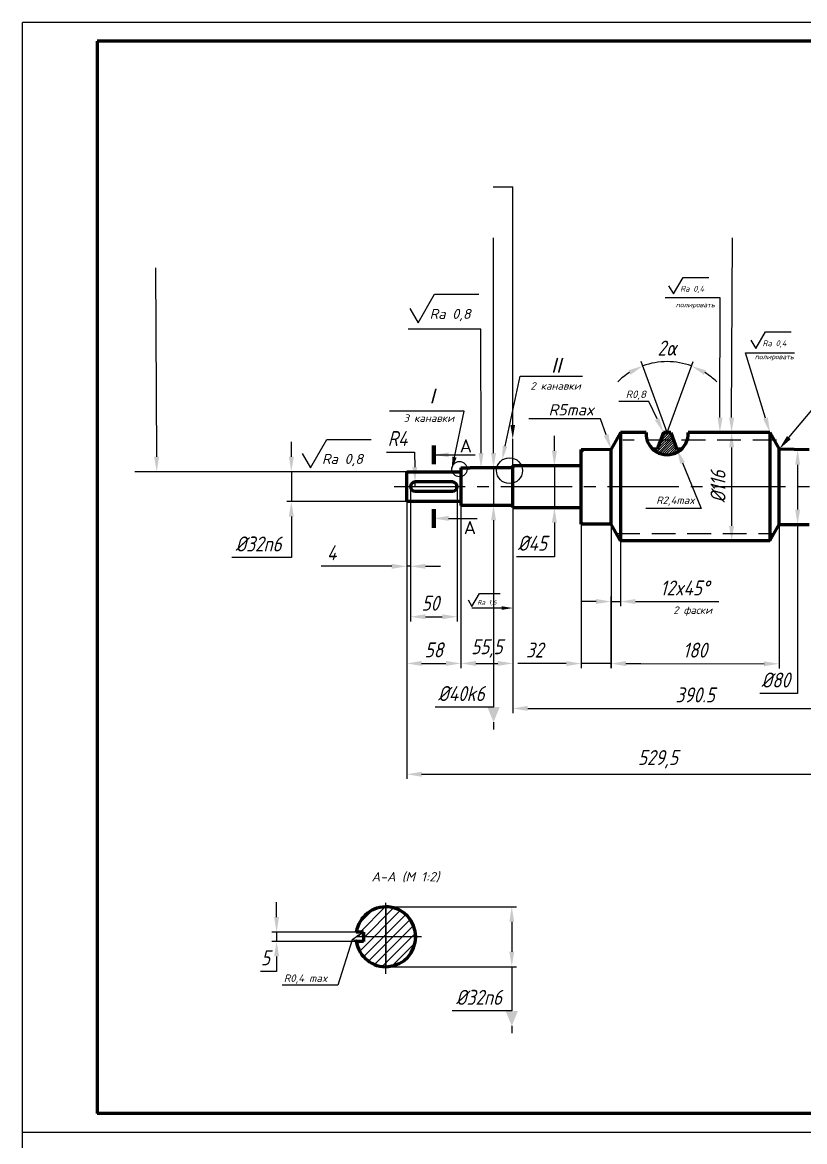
# Model space of a CAD drawing. Header units: millimetres. Extents: x -2503 to -1530, y -1923 to -1329.
# Drawn here: x -2503.2 to -2293.9, y -1628.9 to -1329.4 of the extents above; entities that cross this region are included whole.
import ezdxf
from ezdxf import colors
from ezdxf.entities.mleader import LeaderData, LeaderLine
from ezdxf.enums import TextEntityAlignment as Align
from ezdxf.math import Vec2, Vec3

# ---------------------------------------------------------------- set-up
doc = ezdxf.new("R2010")
doc.units = ezdxf.units.MM
doc.linetypes.add('осевая2', pattern=[28.575, 19.05, -3.175, 3.175, -3.175])
doc.linetypes.add('штриховая2', pattern=[9.525, 6.35, -3.175])
for name, color, linetype, lineweight in [('Основные', 7, 'Continuous', 53), ('Размеры', 7, 'Continuous', 25), ('РАМКА тонкие', 7, 'Continuous', 25), ('РАМКА1', 7, 'Continuous', 25), ('текст', 7, 'Continuous', 25), ('Тонкие', 7, 'Continuous', 25)]:
    doc.layers.add(name, color=color, linetype=linetype, lineweight=lineweight)
doc.styles.add('ADRF1', font='simplex.shx', dxfattribs={"width": 0.8, "oblique": 15})
doc.styles.get("Standard").update_dxf_attribs({"font": 'GOST_A.TTF', "oblique": 15})
doc.styles.add('TEXT', font='TXTA.SHX')
doc.dimstyles.new('SO-25', dxfattribs={"dimtxt": 4, "dimasz": 4, "dimexe": 1.25, "dimexo": 0, "dimgap": 1.625, "dimtad": 1, "dimtoh": 1, "dimdec": 0, "dimtxsty": 'ADRF1', "dimcen": 2.5, "dimadec": 0, "dimazin": 0, "dimtfac": 1, "dimtdec": 0, "dimtmove": 0, "dimatfit": 3, "dimfxl": 1, "dimarcsym": 0})

# ---------------------------------------------------------------- blocks, each defined once
blk = doc.blocks.new('*D118')
at = {"layer": 'Defpoints', "color": 0, "transparency": 16777216}
for p in [(-2400.35, -1457.61), (-2267.97, -1458.61), (-2267.97, -1530.57)]:
    blk.add_point(p, dxfattribs=at)
at = {"layer": 'Тонкие', "color": 0, "lineweight": -2, "transparency": 16777216}
for p, q in [((-2400.35, -1457.61), (-2400.35, -1531.82)), ((-2267.97, -1458.61), (-2267.97, -1531.82)), ((-2396.35, -1530.57), (-2271.97, -1530.57))]:
    blk.add_line(p, q, dxfattribs=at)
at = {"layer": 'Тонкие', "color": 0, "transparency": 16777216}
for points in [[(-2396.35, -1529.9), (-2396.35, -1531.23), (-2400.35, -1530.57)], [(-2271.97, -1529.9), (-2271.97, -1531.23), (-2267.97, -1530.57)]]:
    blk.add_solid(points, dxfattribs=at)
at = {"layer": 'Тонкие', "color": 0, "transparency": 16777216, "insert": (-2333.13, -1526.56), "char_height": 4, "attachment_point": 5, "style": 'ADRF1'}
blk.add_mtext('529,5', dxfattribs=at)
blk = doc.blocks.new('*D119')
at = {"layer": 'Defpoints', "color": 0, "transparency": 16777216}
for p in [(-2399.35, -1453.61), (-2386.85, -1453.61), (-2386.85, -1488.42)]:
    blk.add_point(p, dxfattribs=at)
at = {"layer": 'Тонкие', "color": 0, "lineweight": -2, "transparency": 16777216}
for p, q in [((-2399.35, -1453.61), (-2399.35, -1489.67)), ((-2386.85, -1453.61), (-2386.85, -1489.67)), ((-2395.35, -1488.42), (-2390.85, -1488.42))]:
    blk.add_line(p, q, dxfattribs=at)
at = {"layer": 'Тонкие', "color": 0, "transparency": 16777216}
for points in [[(-2395.35, -1487.76), (-2395.35, -1489.09), (-2399.35, -1488.42)], [(-2390.85, -1487.76), (-2390.85, -1489.09), (-2386.85, -1488.42)]]:
    blk.add_solid(points, dxfattribs=at)
at = {"layer": 'Тонкие', "color": 0, "transparency": 16777216, "insert": (-2394.01, -1484.8), "char_height": 4, "attachment_point": 5, "style": 'ADRF1'}
blk.add_mtext('50', dxfattribs=at)
blk = doc.blocks.new('*D120')
at = {"layer": 'Defpoints', "color": 0, "transparency": 16777216}
for p in [(-2400.35, -1453.61), (-2399.35, -1453.61), (-2399.35, -1474.93)]:
    blk.add_point(p, dxfattribs=at)
at = {"layer": 'Тонкие', "color": 0, "lineweight": -2, "transparency": 16777216}
for p, q in [((-2400.35, -1453.61), (-2400.35, -1476.18)), ((-2399.35, -1453.61), (-2399.35, -1476.18)), ((-2404.35, -1474.93), (-2423.2, -1474.93)), ((-2399.35, -1474.93), (-2400.35, -1474.93)), ((-2395.35, -1474.93), (-2391.35, -1474.93))]:
    blk.add_line(p, q, dxfattribs=at)
at = {"layer": 'Тонкие', "color": 0, "transparency": 16777216}
for points in [[(-2404.35, -1474.26), (-2404.35, -1475.59), (-2400.35, -1474.93)], [(-2395.35, -1474.26), (-2395.35, -1475.59), (-2399.35, -1474.93)]]:
    blk.add_solid(points, dxfattribs=at)
at = {"layer": 'Тонкие', "color": 0, "transparency": 16777216, "insert": (-2420.44, -1471.3), "char_height": 4, "attachment_point": 5, "style": 'ADRF1'}
blk.add_mtext('4', dxfattribs=at)
blk = doc.blocks.new('*D121')
at = {"layer": 'Defpoints', "color": 0, "transparency": 16777216}
for p in [(-2400.35, -1457.61), (-2385.85, -1457.61), (-2385.85, -1500.91)]:
    blk.add_point(p, dxfattribs=at)
at = {"layer": 'Тонкие', "color": 0, "lineweight": -2, "transparency": 16777216}
for p, q in [((-2400.35, -1457.61), (-2400.35, -1502.16)), ((-2385.85, -1457.61), (-2385.85, -1502.16)), ((-2396.35, -1500.91), (-2389.85, -1500.91))]:
    blk.add_line(p, q, dxfattribs=at)
at = {"layer": 'Тонкие', "color": 0, "transparency": 16777216}
for points in [[(-2396.35, -1500.25), (-2396.35, -1501.58), (-2400.35, -1500.91)], [(-2389.85, -1500.25), (-2389.85, -1501.58), (-2385.85, -1500.91)]]:
    blk.add_solid(points, dxfattribs=at)
at = {"layer": 'Тонкие', "color": 0, "transparency": 16777216, "insert": (-2393.1, -1497.29), "char_height": 4, "attachment_point": 5, "style": 'ADRF1'}
blk.add_mtext('58', dxfattribs=at)
blk = doc.blocks.new('*D122')
at = {"layer": 'Defpoints', "color": 0, "transparency": 16777216}
for p in [(-2385.85, -1458.61), (-2371.97, -1458.61), (-2371.97, -1500.91)]:
    blk.add_point(p, dxfattribs=at)
at = {"layer": 'Тонкие', "color": 0, "lineweight": -2, "transparency": 16777216}
for p, q in [((-2385.85, -1458.61), (-2385.85, -1502.16)), ((-2371.97, -1458.61), (-2371.97, -1502.16)), ((-2381.85, -1500.91), (-2375.97, -1500.91))]:
    blk.add_line(p, q, dxfattribs=at)
at = {"layer": 'Тонкие', "color": 0, "transparency": 16777216}
for points in [[(-2381.85, -1500.25), (-2381.85, -1501.58), (-2385.85, -1500.91)], [(-2375.97, -1500.25), (-2375.97, -1501.58), (-2371.97, -1500.91)]]:
    blk.add_solid(points, dxfattribs=at)
at = {"layer": 'Тонкие', "color": 0, "transparency": 16777216, "insert": (-2378.91, -1496.91), "char_height": 4, "attachment_point": 5, "style": 'ADRF1'}
blk.add_mtext('55,5', dxfattribs=at)
blk = doc.blocks.new('*D123')
at = {"layer": 'Defpoints', "color": 0, "transparency": 16777216}
for p in [(-2345.66, -1463.67), (-2300.66, -1463.73), (-2300.71, -1501.01)]:
    blk.add_point(p, dxfattribs=at)
at = {"layer": 'Тонкие', "color": 0, "lineweight": -2, "transparency": 16777216}
for p, q in [((-2345.66, -1463.67), (-2345.72, -1502.2)), ((-2300.66, -1463.73), (-2300.72, -1502.26)), ((-2341.71, -1500.96), (-2304.71, -1501.01))]:
    blk.add_line(p, q, dxfattribs=at)
at = {"layer": 'Тонкие', "color": 0, "transparency": 16777216}
for points in [[(-2341.71, -1500.29), (-2341.71, -1501.62), (-2345.71, -1500.95)], [(-2304.71, -1500.34), (-2304.71, -1501.67), (-2300.71, -1501.01)]]:
    blk.add_solid(points, dxfattribs=at)
at = {"layer": 'Тонкие', "color": 0, "transparency": 16777216, "insert": (-2323.21, -1497.36), "char_height": 4, "attachment_point": 5, "rotation": 359.9204, "style": 'ADRF1'}
blk.add_mtext('180', dxfattribs=at)
blk = doc.blocks.new('*D124')
at = {"layer": 'Defpoints', "color": 0, "transparency": 16777216}
for p in [(-2353.66, -1463.67), (-2345.66, -1463.67), (-2345.66, -1500.95)]:
    blk.add_point(p, dxfattribs=at)
at = {"layer": 'Тонкие', "color": 0, "lineweight": -2, "transparency": 16777216}
for p, q in [((-2353.66, -1463.67), (-2353.66, -1502.2)), ((-2345.66, -1463.67), (-2345.66, -1502.2)), ((-2357.66, -1500.95), (-2370.6, -1500.95)), ((-2345.66, -1500.95), (-2353.66, -1500.95)), ((-2341.66, -1500.95), (-2337.66, -1500.95))]:
    blk.add_line(p, q, dxfattribs=at)
at = {"layer": 'Тонкие', "color": 0, "transparency": 16777216}
for points in [[(-2357.66, -1500.28), (-2357.66, -1501.62), (-2353.66, -1500.95)], [(-2341.66, -1500.28), (-2341.66, -1501.62), (-2345.66, -1500.95)]]:
    blk.add_solid(points, dxfattribs=at)
at = {"layer": 'Тонкие', "color": 0, "transparency": 16777216, "insert": (-2366.13, -1497.33), "char_height": 4, "attachment_point": 5, "style": 'ADRF1'}
blk.add_mtext('32', dxfattribs=at)
blk = doc.blocks.new('*D125')
at = {"layer": 'Defpoints', "color": 0, "transparency": 16777216}
for p in [(-2371.97, -1459.23), (-2274.35, -1459.23), (-2274.35, -1512.95)]:
    blk.add_point(p, dxfattribs=at)
at = {"layer": 'Тонкие', "color": 0, "lineweight": -2, "transparency": 16777216}
for p, q in [((-2371.97, -1459.23), (-2371.97, -1514.2)), ((-2274.35, -1459.23), (-2274.35, -1514.2)), ((-2367.97, -1512.95), (-2278.35, -1512.95))]:
    blk.add_line(p, q, dxfattribs=at)
at = {"layer": 'Тонкие', "color": 0, "transparency": 16777216}
for points in [[(-2367.97, -1512.29), (-2367.97, -1513.62), (-2371.97, -1512.95)], [(-2278.35, -1512.29), (-2278.35, -1513.62), (-2274.35, -1512.95)]]:
    blk.add_solid(points, dxfattribs=at)
at = {"layer": 'Тонкие', "color": 0, "transparency": 16777216, "insert": (-2323.16, -1509.33), "char_height": 4, "attachment_point": 5, "style": 'ADRF1'}
blk.add_mtext('390.5', dxfattribs=at)
blk = doc.blocks.new('*D127')
at = {"layer": 'Defpoints', "color": 0, "transparency": 16777216}
for p in [(-2303.16, -1439.11), (-2313.41, -1468.11), (-2303.16, -1468.11)]:
    blk.add_point(p, dxfattribs=at)
at = {"layer": 'Тонкие', "color": 0, "lineweight": -2, "transparency": 16777216}
for p, q in [((-2303.16, -1439.11), (-2314.66, -1439.11)), ((-2313.41, -1443.11), (-2313.41, -1464.11)), ((-2303.16, -1468.11), (-2314.66, -1468.11))]:
    blk.add_line(p, q, dxfattribs=at)
at = {"layer": 'Тонкие', "color": 0, "transparency": 16777216}
for points in [[(-2314.08, -1443.11), (-2312.74, -1443.11), (-2313.41, -1439.11)], [(-2314.08, -1464.11), (-2312.74, -1464.11), (-2313.41, -1468.11)]]:
    blk.add_solid(points, dxfattribs=at)
at = {"layer": 'Тонкие', "color": 0, "transparency": 16777216, "insert": (-2317.04, -1453.61), "char_height": 4, "attachment_point": 5, "rotation": 90, "style": 'ADRF1'}
blk.add_mtext('%%C116', dxfattribs=at)
blk = doc.blocks.new('*D128')
at = {"layer": 'Defpoints', "color": 0, "transparency": 16777216}
for p in [(-2292.66, -1443.73), (-2295.74, -1463.73), (-2292.66, -1463.73)]:
    blk.add_point(p, dxfattribs=at)
at = {"layer": 'Тонкие', "color": 0, "lineweight": -2, "transparency": 16777216}
for p, q in [((-2292.66, -1443.73), (-2296.99, -1443.73)), ((-2295.74, -1447.73), (-2295.74, -1459.73)), ((-2292.66, -1463.73), (-2296.99, -1463.73)), ((-2295.74, -1463.73), (-2295.74, -1508.98)), ((-2295.74, -1508.98), (-2305.85, -1508.98))]:
    blk.add_line(p, q, dxfattribs=at)
at = {"layer": 'Тонкие', "color": 0, "transparency": 16777216}
for points in [[(-2296.41, -1447.73), (-2295.08, -1447.73), (-2295.74, -1443.73)], [(-2296.41, -1459.73), (-2295.08, -1459.73), (-2295.74, -1463.73)]]:
    blk.add_solid(points, dxfattribs=at)
at = {"layer": 'Тонкие', "color": 0, "transparency": 16777216, "insert": (-2301.61, -1505.36), "char_height": 4, "attachment_point": 5, "style": 'ADRF1'}
blk.add_mtext('%%C80', dxfattribs=at)
blk = doc.blocks.new('*D131')
at = {"layer": 'Defpoints', "color": 0, "transparency": 16777216}
for p in [(-2353.66, -1447.98), (-2360.83, -1459.23), (-2353.66, -1459.23)]:
    blk.add_point(p, dxfattribs=at)
at = {"layer": 'Тонкие', "color": 0, "lineweight": -2, "transparency": 16777216}
for p, q in [((-2360.83, -1443.98), (-2360.83, -1439.98)), ((-2353.66, -1447.98), (-2362.08, -1447.98)), ((-2360.83, -1447.98), (-2360.83, -1459.23)), ((-2353.66, -1459.23), (-2362.08, -1459.23)), ((-2360.83, -1463.23), (-2360.83, -1472.37)), ((-2360.83, -1472.37), (-2371, -1472.37))]:
    blk.add_line(p, q, dxfattribs=at)
at = {"layer": 'Тонкие', "color": 0, "transparency": 16777216}
for points in [[(-2361.5, -1443.98), (-2360.17, -1443.98), (-2360.83, -1447.98)], [(-2361.5, -1463.23), (-2360.17, -1463.23), (-2360.83, -1459.23)]]:
    blk.add_solid(points, dxfattribs=at)
at = {"layer": 'Тонкие', "color": 0, "transparency": 16777216, "insert": (-2366.73, -1468.75), "char_height": 4, "attachment_point": 5, "style": 'ADRF1'}
blk.add_mtext('%%C45', dxfattribs=at)
blk = doc.blocks.new('*D133')
at = {"layer": 'Defpoints', "color": 0, "transparency": 16777216}
for p in [(-2431.22, -1449.61), (-2400.35, -1449.61), (-2400.35, -1457.61)]:
    blk.add_point(p, dxfattribs=at)
at = {"layer": 'Тонкие', "color": 0, "lineweight": -2, "transparency": 16777216}
for p, q in [((-2431.22, -1445.61), (-2431.22, -1441.61)), ((-2400.35, -1449.61), (-2432.47, -1449.61)), ((-2431.22, -1449.61), (-2431.22, -1457.61)), ((-2400.35, -1457.61), (-2432.47, -1457.61)), ((-2431.22, -1461.61), (-2431.22, -1472.58)), ((-2431.22, -1472.58), (-2447.18, -1472.58))]:
    blk.add_line(p, q, dxfattribs=at)
at = {"layer": 'Тонкие', "color": 0, "transparency": 16777216}
for points in [[(-2431.89, -1445.61), (-2430.56, -1445.61), (-2431.22, -1449.61)], [(-2431.89, -1461.61), (-2430.56, -1461.61), (-2431.22, -1457.61)]]:
    blk.add_solid(points, dxfattribs=at)
at = {"layer": 'Тонкие', "color": 0, "transparency": 16777216, "insert": (-2440.01, -1468.95), "char_height": 4, "attachment_point": 5, "style": 'ADRF1'}
blk.add_mtext('%%C32n6', dxfattribs=at)
blk = doc.blocks.new('*D134')
at = {"layer": 'Defpoints', "color": 0, "transparency": 16777216}
for p in [(-2398.12, -1452.36), (-2398.1, -1453.61)]:
    blk.add_point(p, dxfattribs=at)
at = {"layer": 'Тонкие', "color": 0, "lineweight": -2, "transparency": 16777216}
for p, q in [((-2405.73, -1444.36), (-2398.26, -1444.36)), ((-2398.26, -1444.36), (-2398.19, -1448.36)), ((-2398.1, -1453.61), (-2398.12, -1452.36))]:
    blk.add_line(p, q, dxfattribs=at)
at = {"layer": 'Тонкие', "color": 0, "transparency": 16777216}
blk.add_solid([(-2397.52, -1448.35), (-2398.86, -1448.37), (-2398.12, -1452.36)], dxfattribs=at)
at = {"layer": 'Тонкие', "color": 0, "transparency": 16777216, "insert": (-2402.8, -1440.73), "char_height": 4, "attachment_point": 5, "style": 'ADRF1'}
blk.add_mtext('R4', dxfattribs=at)
blk = doc.blocks.new('*D135')
at = {"layer": 'Defpoints', "color": 0, "transparency": 16777216}
for p in [(-2378.35, -1448.61), (-2378.35, -1458.61), (-2377.12, -1458.61)]:
    blk.add_point(p, dxfattribs=at)
at = {"layer": 'Тонкие', "color": 0, "lineweight": -2, "transparency": 16777216}
for p, q in [((-2377.12, -1444.61), (-2377.12, -1440.61)), ((-2378.35, -1448.61), (-2375.87, -1448.61)), ((-2377.12, -1448.61), (-2377.12, -1458.61)), ((-2378.35, -1458.61), (-2375.87, -1458.61)), ((-2377.12, -1462.61), (-2377.12, -1512.6)), ((-2377.12, -1512.6), (-2392.76, -1512.6))]:
    blk.add_line(p, q, dxfattribs=at)
at = {"layer": 'Тонкие', "color": 0, "transparency": 16777216}
for points in [[(-2377.78, -1444.61), (-2376.45, -1444.61), (-2377.12, -1448.61)], [(-2377.78, -1462.61), (-2376.45, -1462.61), (-2377.12, -1458.61)]]:
    blk.add_solid(points, dxfattribs=at)
at = {"layer": 'Тонкие', "color": 0, "transparency": 16777216, "insert": (-2385.75, -1508.98), "char_height": 4, "attachment_point": 5, "style": 'ADRF1'}
blk.add_mtext('%%C40k6', dxfattribs=at)
blk = doc.blocks.new('*D136')
at = {"layer": 'Defpoints', "color": 0, "transparency": 16777216}
for p in [(-2345.66, -1463.67), (-2343.16, -1468.11), (-2343.16, -1484.35)]:
    blk.add_point(p, dxfattribs=at)
at = {"layer": 'Тонкие', "color": 0, "lineweight": -2, "transparency": 16777216}
for p, q in [((-2345.66, -1463.67), (-2345.66, -1485.6)), ((-2343.16, -1468.11), (-2343.16, -1485.6)), ((-2349.66, -1484.35), (-2353.66, -1484.35)), ((-2345.66, -1484.35), (-2343.16, -1484.35)), ((-2339.16, -1484.35), (-2316.82, -1484.35))]:
    blk.add_line(p, q, dxfattribs=at)
at = {"layer": 'Тонкие', "color": 0, "transparency": 16777216}
for points in [[(-2349.66, -1483.68), (-2349.66, -1485.01), (-2345.66, -1484.35)], [(-2339.16, -1483.68), (-2339.16, -1485.01), (-2343.16, -1484.35)]]:
    blk.add_solid(points, dxfattribs=at)
at = {"layer": 'Тонкие', "color": 0, "transparency": 16777216, "insert": (-2325.99, -1480.72), "char_height": 4, "attachment_point": 5, "style": 'ADRF1'}
blk.add_mtext('12x45%%D', dxfattribs=at)
blk = doc.blocks.new('*D138')
at = {"layer": 'Defpoints', "color": 0, "transparency": 16777216}
for p in [(-2405.93, -1566.06), (-2405.93, -1582.06), (-2372.24, -1582.06)]:
    blk.add_point(p, dxfattribs=at)
at = {"layer": 'Тонкие', "color": 0, "lineweight": -2, "transparency": 16777216}
for p, q in [((-2405.93, -1566.06), (-2370.99, -1566.06)), ((-2372.24, -1570.06), (-2372.24, -1578.06)), ((-2405.93, -1582.06), (-2370.99, -1582.06)), ((-2372.24, -1582.06), (-2372.24, -1593.89)), ((-2372.24, -1593.89), (-2388.19, -1593.89))]:
    blk.add_line(p, q, dxfattribs=at)
at = {"layer": 'Тонкие', "color": 0, "transparency": 16777216}
for points in [[(-2372.9, -1570.06), (-2371.57, -1570.06), (-2372.24, -1566.06)], [(-2372.9, -1578.06), (-2371.57, -1578.06), (-2372.24, -1582.06)]]:
    blk.add_solid(points, dxfattribs=at)
at = {"layer": 'Тонкие', "color": 0, "transparency": 16777216, "insert": (-2381.03, -1590.27), "char_height": 4, "attachment_point": 5, "style": 'ADRF1'}
blk.add_mtext('%%C32n6', dxfattribs=at)
blk = doc.blocks.new('*D139')
at = {"layer": 'Defpoints', "color": 0, "transparency": 16777216}
for p in [(-2435.17, -1575.31), (-2411.93, -1572.81), (-2411.93, -1575.31)]:
    blk.add_point(p, dxfattribs=at)
at = {"layer": 'Тонкие', "color": 0, "lineweight": -2, "transparency": 16777216}
for p, q in [((-2435.17, -1568.81), (-2435.17, -1564.81)), ((-2411.93, -1572.81), (-2436.42, -1572.81)), ((-2411.93, -1575.31), (-2436.42, -1575.31)), ((-2435.17, -1572.81), (-2435.17, -1575.31)), ((-2435.17, -1579.31), (-2435.17, -1583.31)), ((-2435.17, -1583.31), (-2439.49, -1583.31))]:
    blk.add_line(p, q, dxfattribs=at)
at = {"layer": 'Тонкие', "color": 0, "transparency": 16777216}
for points in [[(-2435.84, -1568.81), (-2434.51, -1568.81), (-2435.17, -1572.81)], [(-2435.84, -1579.31), (-2434.51, -1579.31), (-2435.17, -1575.31)]]:
    blk.add_solid(points, dxfattribs=at)
at = {"layer": 'Тонкие', "color": 0, "transparency": 16777216, "insert": (-2438.15, -1579.69), "char_height": 4, "attachment_point": 5, "style": 'ADRF1'}
blk.add_mtext('5', dxfattribs=at)

msp = doc.modelspace()

# ---------------------------------------------------------------- hatches: boundary and pattern name
at = {"layer": 'Тонкие'}
h = msp.add_hatch(dxfattribs=at)
h.set_pattern_fill('ANSI31', color=256, scale=0.14)
h.set_pattern_definition([(45, (-2564.54926, -1940.72994), (-0.31430896, 0.31430896), [])])
h.paths.add_polyline_path([(-2329.66, -1439.11), (-2331.66, -1439.11), (-2332.43, -1441.19), (-2328.9, -1441.19)])
h.paths.add_polyline_path([(-2328.9, -1441.19), (-2332.43, -1441.19), (-2333.31, -1443.59), (-2334.08, -1443.59, 0.420906), (-2327.25, -1443.59), (-2328.03, -1443.59), (-2328.04, -1443.57)])
h = msp.add_hatch(dxfattribs=at)
h.set_pattern_fill('ANSI31', color=256, scale=0.56)
h.set_pattern_definition([(45, (-2565.825, -2025.0197), (-1.257236, 1.257236), [])])
h.paths.add_polyline_path([(-2405.93, -1566.06, 0.368973), (-2413.83, -1572.81), (-2411.93, -1572.81), (-2411.93, -1574.06), (-2405.93, -1574.06)])
h.paths.add_polyline_path([(-2405.93, -1566.06), (-2405.93, -1574.06), (-2397.93, -1574.06, 0.414214)])
h.paths.add_polyline_path([(-2397.93, -1574.06), (-2405.93, -1574.06), (-2405.93, -1582.06, 0.414214)])
h.paths.add_polyline_path([(-2405.93, -1574.06), (-2411.93, -1574.06), (-2411.93, -1575.31), (-2413.83, -1575.31, 0.368973), (-2405.93, -1582.06)])

# ---------------------------------------------------------------- linework, layer by layer
at = {"color": 7, "linetype": 'Continuous', "lineweight": 80}
for p, q in [((-2393.1, -1442.61), (-2393.1, -1447.61)), ((-2393.1, -1464.61), (-2393.1, -1459.61))]:
    msp.add_line(p, q, dxfattribs=at)
at = {"linetype": 'Continuous', "lineweight": 25}
for p, q in [((-2393.1, -1445.11), (-2382.07, -1445.11)), ((-2389.16, -1462.11), (-2381.52, -1462.11))]:
    msp.add_line(p, q, dxfattribs=at)
for points in [[(-2330.26, -1399.83), (-2328.98, -1402.05), (-2326.41, -1397.6), (-2319.53, -1397.6)], [(-2399.52, -1405.96), (-2397.32, -1409.78), (-2392.91, -1402.14), (-2381.08, -1402.14)], [(-2308.23, -1414.42), (-2306.94, -1416.65), (-2304.38, -1412.2), (-2297.49, -1412.2)], [(-2428.32, -1444.78), (-2426.12, -1448.59), (-2421.71, -1440.96), (-2409.88, -1440.96)], [(-2383.9, -1483.93), (-2382.88, -1485.7), (-2380.84, -1482.16), (-2375.36, -1482.16)]]:
    msp.add_lwpolyline(points)
for points in [[(-2392.99, -1445.11), (-2389.09, -1445.76), (-2389.09, -1444.45)], [(-2393.1, -1462.11), (-2389.16, -1461.45), (-2389.16, -1462.77)]]:
    msp.add_solid(points, dxfattribs=at)
at = {"layer": 'Основные'}
for p, q in [((-2483.19, -1334.37), (-2483.19, -1621.37)), ((-2087.69, -1334.37), (-2483.19, -1334.37)), ((-2343.16, -1439.11), (-2345.66, -1443.55)), ((-2343.16, -1439.11), (-2343.16, -1468.11)), ((-2336.3, -1439.11), (-2343.16, -1439.11)), ((-2331.66, -1439.11), (-2333.31, -1443.59)), ((-2331.66, -1439.11), (-2329.66, -1439.11)), ((-2329.66, -1439.11), (-2331.66, -1439.11)), ((-2329.66, -1439.11), (-2328.03, -1443.59)), ((-2303.16, -1439.11), (-2325.02, -1439.11)), ((-2303.16, -1439.11), (-2300.66, -1443.55)), ((-2303.16, -1439.11), (-2303.16, -1468.11)), ((-2353.66, -1443.67), (-2345.66, -1443.55)), ((-2345.66, -1463.67), (-2345.66, -1443.55)), ((-2334.48, -1443.59), (-2333.31, -1443.59)), ((-2333.8, -1443.58), (-2333.8, -1443.59)), ((-2328.03, -1443.59), (-2326.85, -1443.59)), ((-2292.66, -1443.73), (-2300.66, -1443.55)), ((-2300.66, -1463.73), (-2300.66, -1443.55)), ((-2353.66, -1444.17), (-2353.15, -1443.66)), ((-2353.66, -1463.67), (-2353.66, -1443.67)), ((-2343.16, -1443.61), (-2343.16, -1463.61)), ((-2385.85, -1448.61), (-2383.35, -1448.61)), ((-2385.85, -1448.61), (-2385.85, -1458.61)), ((-2378.35, -1448.61), (-2383.35, -1448.61)), ((-2371.97, -1447.98), (-2353.66, -1447.98)), ((-2371.97, -1459.23), (-2371.97, -1447.98)), ((-2400.35, -1457.61), (-2400.35, -1449.61)), ((-2400.35, -1449.61), (-2385.85, -1449.61)), ((-2388.1, -1452.36), (-2398.1, -1452.36)), ((-2398.1, -1454.86), (-2388.1, -1454.86)), ((-2385.85, -1457.61), (-2400.35, -1457.61)), ((-2378.35, -1458.61), (-2385.85, -1458.61)), ((-2371.97, -1459.23), (-2353.66, -1459.23)), ((-2353.66, -1463.17), (-2353.16, -1463.67)), ((-2345.66, -1463.67), (-2353.66, -1463.67)), ((-2343.16, -1468.11), (-2345.66, -1463.67)), ((-2303.16, -1468.11), (-2300.66, -1463.73)), ((-2300.66, -1463.73), (-2292.66, -1463.73)), ((-2303.16, -1468.11), (-2343.16, -1468.11)), ((-2411.93, -1572.81), (-2413.83, -1572.81)), ((-2411.93, -1575.31), (-2413.83, -1575.31)), ((-2411.93, -1574.06), (-2411.93, -1572.81)), ((-2411.93, -1572.81), (-2411.93, -1575.31)), ((-2087.69, -1621.37), (-2483.19, -1621.37))]:
    msp.add_line(p, q, dxfattribs=at)
for points in [[(-2333.3, -1443.58), (-2334.49, -1443.58)], [(-2326.83, -1443.57), (-2328.04, -1443.57)], [(-2371.97, -1447.98), (-2371.97, -1448.61), (-2378.35, -1448.61)], [(-2371.97, -1459.23), (-2371.97, -1458.61), (-2378.35, -1458.61)]]:
    msp.add_lwpolyline(points, dxfattribs=at)
for centre, radius, start, end in [((-2330.66, -1439.42), 5.65, 176.8066, 3.1934), ((-2330.41, -1439.59), 4.91, 305.5159, 305.8213), ((-2398.1, -1453.61), 1.25, 90, 270), ((-2388.1, -1453.61), 1.25, 270, 90), ((-2405.93, -1574.06), 8, 188.9893, 171.0107)]:
    msp.add_arc(centre, radius, start, end, dxfattribs=at)
at = {"layer": 'Размеры'}
for p, q in [((-2371.97, -1427.8), (-2371.97, -1373.37)), ((-2432.47, -1449.61), (-2473.1, -1449.61)), ((-2377.12, -1516.6), (-2377.12, -1518.6)), ((-2405.93, -1566.06), (-2405.93, -1582.06)), ((-2414.95, -1574.91), (-2418.78, -1587.05)), ((-2418.78, -1587.05), (-2433.65, -1587.05)), ((-2372.24, -1597.89), (-2372.24, -1599.89))]:
    msp.add_line(p, q, dxfattribs=at)
at = {"layer": 'Размеры', "linetype": 'ByBlock', "lineweight": -2}
msp.add_line((-2348.5, -1435.42), (-2367.63, -1435.42), dxfattribs=at)
for points in [[(-2377.12, -1444.61), (-2377.12, -1387.03)], [(-2313.41, -1435.11), (-2313.19, -1387.03)], [(-2467.25, -1445.61), (-2467.46, -1395.03)], [(-2346.98, -1439.77), (-2348.5, -1435.42)], [(-2413.57, -1573.95), (-2414.95, -1574.91)], [(-2413.91, -1575.05), (-2414.95, -1574.91)]]:
    msp.add_lwpolyline(points, dxfattribs=at)
at = {"layer": 'Размеры'}
for points in [[(-2371.36, -1437.13), (-2371.97, -1440.79), (-2372.58, -1437.13)], [(-2312.74, -1435.11), (-2313.41, -1439.11), (-2314.08, -1435.11)], [(-2346.35, -1439.55), (-2345.66, -1443.55), (-2347.61, -1439.99)], [(-2466.59, -1445.61), (-2467.25, -1449.61), (-2467.92, -1445.61)], [(-2413.86, -1574.72), (-2411.93, -1575.31), (-2413.95, -1575.38)], [(-2413.76, -1573.68), (-2411.93, -1572.81), (-2413.38, -1574.23)]]:
    msp.add_solid(points, dxfattribs=at)
at = {"layer": 'РАМКА тонкие'}
msp.add_line((-2503.19, -1626.37), (-1662.19, -1626.37), dxfattribs=at)
at = {"layer": 'РАМКА1'}
for p in [(-2503.19, -1923.37), (-1662.19, -1329.37)]:
    msp.add_line(p, (-2503.19, -1329.37), dxfattribs=at)
at = {"layer": 'Тонкие'}
for p, q in [((-2377.23, -1373.37), (-2371.97, -1373.37)), ((-2371.97, -1437.13), (-2371.97, -1373.37)), ((-2330.66, -1439.11), (-2337.58, -1420.12)), ((-2330.66, -1439.11), (-2323.7, -1420.14)), ((-2371.97, -1447.98), (-2371.97, -1440.79)), ((-2405.93, -1583.96), (-2405.93, -1564.94)), ((-2396.36, -1574.06), (-2413.93, -1574.06))]:
    msp.add_line(p, q, dxfattribs=at)
at = {"layer": 'Тонкие', "linetype": 'штриховая2'}
for p, q in [((-2301.38, -1441.19), (-2342.51, -1441.19)), ((-2344.31, -1466.11), (-2302.02, -1466.11))]:
    msp.add_line(p, q, dxfattribs=at)
at = {"layer": 'Тонкие', "linetype": 'осевая2'}
msp.add_line((-2403.73, -1453.61), (-2257.02, -1453.61), dxfattribs=at)
at = {"layer": 'Тонкие'}
for centre, radius in [((-2372.85, -1449.33), 3.45), ((-2386.24, -1448.92), 2.05)]:
    msp.add_circle(centre, radius, dxfattribs=at)
for start, end in [(69.8307, 110.0125), (122.1265, 134.2406), (45.6026, 57.7167)]:
    msp.add_arc((-2330.66, -1439.11), 18.95, start, end, dxfattribs=at)
for points in [[(-2341.03, -1422.46), (-2340.45, -1423.66), (-2337.15, -1421.3)], [(-2320.83, -1423.68), (-2320.24, -1422.49), (-2324.13, -1421.32)], [(-2378.78, -1512.6), (-2375.45, -1512.6), (-2377.12, -1516.6)], [(-2373.9, -1593.89), (-2370.57, -1593.89), (-2372.24, -1597.89)]]:
    msp.add_solid(points, dxfattribs=at)

# ---------------------------------------------------------------- texts
at = {"attachment_point": 1}
for s, width, gutter_width, insert, char_height in [('\\pxt2;{\\Fsimplex|c0;Ra \\Fsimplex|c204;0\\Fsimplex|c0;,\\Fsimplex|c204;4}', 7.9947, 6.44, (-2327.18, -1399.87), 1.5575), ('\\pxt2;{\\Fsimplex|c0;Ra \\Fsimplex|c204;0\\Fsimplex|c0;,\\Fsimplex|c204;8}', 13.7309, 11.06, (-2394.23, -1406.04), 2.6749), ('\\pxt2;{\\Fsimplex|c0;Ra \\Fsimplex|c204;0\\Fsimplex|c0;,\\Fsimplex|c204;4}', 7.9947, 6.44, (-2305.14, -1414.47), 1.5575), ('\\pxt2;{\\Fsimplex|c0;Ra \\Fsimplex|c204;0\\Fsimplex|c0;,\\Fsimplex|c204;8}', 13.7309, 11.06, (-2423.03, -1444.85), 2.6749), ('\\pxt2;{\\Fsimplex|c0;Ra 1,6}', 6.1208, 5.12, (-2381.45, -1483.97), 1.2395)]:
    msp.add_mtext_dynamic_manual_height_columns(s, width=width, gutter_width=gutter_width, heights=[0], dxfattribs=dict(at, insert=insert, char_height=char_height))
at = {"style": 'TEXT'}
for p in [(-2384.52, -1442.71), (-2383.43, -1464.58)]:
    msp.add_attdef('А', text='1', height=3.5, dxfattribs=at).set_placement(p, align=Align.MIDDLE_CENTER)
at = {"layer": 'Размеры', "attachment_point": 3}
for s, insert, char_height in [('{\\Fsimplex|c0;R\\Fsimplex|c204;0\\Fsimplex|c0;,8}', (-2336.32, -1427.91), 2), ('{\\Fsimplex|c0;R5max}', (-2350.27, -1431.53), 3), ('{\\Fsimplex|c0;R\\Fsimplex|c204;2\\Fsimplex|c0;,4max}', (-2323.31, -1456.24), 2)]:
    msp.add_mtext(s, dxfattribs=dict(at, insert=insert, char_height=char_height))
at = {"layer": 'Размеры', "ltscale": 0.95, "insert": (-2433.23, -1584.14), "char_height": 2, "attachment_point": 1}
msp.add_mtext('{\\Fsimplex|c0;R0,4 max}', dxfattribs=at)
at = {"layer": 'текст', "insert": (-2409.78, -1556.75), "char_height": 2.5, "attachment_point": 1}
msp.add_mtext_dynamic_manual_height_columns('{\\Fsimplex|c204;А-А (\\Fsimplex|c0;M\\Fsimplex|c204; 1\\Fsimplex|c0;:\\Fsimplex|c204;2)}', width=24.5471, gutter_width=12.5, heights=[0], dxfattribs=at)
at = {"layer": 'Тонкие', "attachment_point": 3}
for s, insert, char_height in [('{\\Fsimplex|c204;полировать}', (-2317.93, -1404.3), 1.3), ('{\\Fsimplex|c0;II}', (-2359.03, -1419.13), 4), ('{\\Fsimplex|c204;полировать}', (-2296.78, -1418.21), 1.3), ('{\\Fsimplex|c0;I}', (-2392.92, -1427.37), 4), ('{\\Fsimplex|c0;2\\Fsimplex|c204; канавки\\Fsimplex|c0; }', (-2353.77, -1425.66), 2), ('{\\Fsimplex|c204;3 канавки\\Fsimplex|c0; }', (-2387.65, -1434.28), 2), ('{\\Fsimplex|c0;2\\Fsimplex|c204; фаски}', (-2318.62, -1485.65), 2)]:
    msp.add_mtext(s, dxfattribs=dict(at, insert=insert, char_height=char_height))
at = {"layer": 'Тонкие', "insert": (-2330.63, -1416.53), "char_height": 4, "attachment_point": 5, "rotation": 359.9216, "style": 'ADRF1'}
msp.add_mtext('2α', dxfattribs=at)

# ---------------------------------------------------------------- dimensions: what is measured, and where the dimension line sits
at = {"layer": 'Тонкие'}
dim = msp.add_radius_dim(center=(-2398.1, -1453.61), mpoint=(-2398.12, -1452.36), text='R4', dimstyle='SO-25', dxfattribs=at)
dim.commit()
dim.dimension.update_dxf_attribs({"geometry": '*D134', "text_midpoint": (-2402.8, -1440.73)})
for base, p1, p2, text, picture, middle in [((-2360.83, -1459.23), (-2353.66, -1447.98), (-2353.66, -1459.23), '%%C45', '*D131', (-2366.73, -1472.37)), ((-2431.22, -1449.61), (-2400.35, -1457.61), (-2400.35, -1449.61), '%%C32n6', '*D133', (-2440.01, -1472.58)), ((-2377.12, -1458.61), (-2378.35, -1448.61), (-2378.35, -1458.61), '%%C40k6', '*D135', (-2385.75, -1512.6)), ((-2295.74, -1463.73), (-2292.66, -1443.73), (-2292.66, -1463.73), '%%C80', '*D128', (-2301.61, -1508.98)), ((-2435.17, -1575.31), (-2411.93, -1572.81), (-2411.93, -1575.31), '5', '*D139', (-2438.15, -1583.31)), ((-2372.24, -1582.06), (-2405.93, -1566.06), (-2405.93, -1582.06), '%%C32n6', '*D138', (-2381.03, -1593.89))]:
    dim = msp.add_linear_dim(base=base, p1=p1, p2=p2, angle=90, text=text, dimstyle='SO-25', dxfattribs=at)
    dim.commit()
    dim.dimension.update_dxf_attribs({"geometry": picture, "text_midpoint": middle, "dimtype": 160})
dim = msp.add_linear_dim(base=(-2313.41, -1468.11), p1=(-2303.16, -1439.11), p2=(-2303.16, -1468.11), angle=90, text='%%C116', dimstyle='SO-25', dxfattribs=at)
dim.commit()
dim.dimension.update_dxf_attribs({"geometry": '*D127', "text_midpoint": (-2317.04, -1453.61)})
for base, p1, p2, text, picture, middle in [((-2399.35, -1474.93), (-2400.35, -1453.61), (-2399.35, -1453.61), '4', '*D120', (-2420.44, -1474.93)), ((-2386.85, -1488.42), (-2399.35, -1453.61), (-2386.85, -1453.61), '50', '*D119', (-2394.01, -1488.42)), ((-2267.97, -1530.57), (-2400.35, -1457.61), (-2267.97, -1458.61), '529,5', '*D118', (-2333.13, -1530.57)), ((-2345.66, -1500.95), (-2353.66, -1463.67), (-2345.66, -1463.67), '32', '*D124', (-2366.13, -1500.95))]:
    dim = msp.add_linear_dim(base=base, p1=p1, p2=p2, text=text, dimstyle='SO-25', dxfattribs=at)
    dim.commit()
    dim.dimension.update_dxf_attribs({"geometry": picture, "text_midpoint": middle, "dimtype": 160})
for base, p1, p2, text, picture, middle in [((-2385.85, -1500.91), (-2400.35, -1457.61), (-2385.85, -1457.61), '58', '*D121', (-2393.1, -1497.29)), ((-2371.97, -1500.91), (-2385.85, -1458.61), (-2371.97, -1458.61), '55,5', '*D122', (-2378.91, -1496.91)), ((-2274.35, -1512.95), (-2371.97, -1459.23), (-2274.35, -1459.23), '390.5', '*D125', (-2323.16, -1509.33)), ((-2343.16, -1484.35), (-2345.66, -1463.67), (-2343.16, -1468.11), '12x45%%D', '*D136', (-2325.99, -1480.72))]:
    dim = msp.add_linear_dim(base=base, p1=p1, p2=p2, text=text, dimstyle='SO-25', dxfattribs=at)
    dim.commit()
    dim.dimension.update_dxf_attribs({"geometry": picture, "text_midpoint": middle})
dim = msp.add_aligned_dim(p1=(-2345.66, -1463.67), p2=(-2300.66, -1463.73), distance=-37.28, text='180', dimstyle='SO-25', dxfattribs=at)
dim.commit()
dim.dimension.update_dxf_attribs({"geometry": '*D123', "text_midpoint": (-2323.21, -1497.36)})

# ---------------------------------------------------------------- leaders
at = {"layer": 'Размеры'}
ml = msp.add_multileader_mtext('Standard', dxfattribs=at)
ml.set_content('', color=256)
ml.set_leader_properties()
ml.build(insert=Vec2(0, 0))
ctx = ml.context
ctx.base_point, ctx.plane_origin = Vec3(-2403.96, -1411.49), Vec3(-2380.45, -1448.61)
ctx.text_align_type = 2
notes = []
notes.append((ctx, [(1, (1, 1, 0), (-2380.55, -1411.49), (-1, 0), 19.4, [(0, [(-2380.45, -1448.61)], 0, [])])]))
ctx.mtext.insert, ctx.mtext.alignment, ctx.mtext.flow_direction = Vec3(-2401.96, -1409.49), 3, 5
ml = msp.add_multileader_mtext('Standard', dxfattribs=at)
ml.set_content('', color=256)
ml.set_leader_properties()
ml.build(insert=Vec2(0, 0))
ctx = ml.context
ctx.base_point, ctx.plane_origin = Vec3(-2296.57, -1417.83), Vec3(-2303.16, -1439.11)
notes.append((ctx, [(1, (1, 1, 0), (-2309.72, -1417.83), (1, 0), 13.15, [(0, [(-2303.16, -1439.11)], 0, [])])]))
ctx.mtext.insert, ctx.mtext.flow_direction = Vec3(-2294.57, -1415.83), 5
ml = msp.add_multileader_mtext('Standard', dxfattribs=at)
ml.set_content('', color=256)
ml.set_leader_properties()
ml.build(insert=Vec2(0, 0))
ml.multileader.update_dxf_attribs({"arrow_head_size": 3.8})
ctx = ml.context
ctx.base_point, ctx.arrow_head_size, ctx.plane_origin = Vec3(-2353.27, -1424.05), 3.8, Vec3(-2372.87, -1445.88)
notes.append((ctx, [(0, (1, 1, 0), (-2369.98, -1424.05), (1, 0), 16.71, [(0, [(-2374.84, -1446.51)], 0, [])])]))
ctx.mtext.insert, ctx.mtext.flow_direction = Vec3(-2351.27, -1422.05), 5
ml = msp.add_multileader_mtext('Standard', dxfattribs=at)
ml.set_content('', color=256)
ml.set_leader_properties()
ml.build(insert=Vec2(0, 0))
ctx = ml.context
ctx.base_point, ctx.plane_origin = Vec3(-2274.24, -1427.49), Vec3(-2300.66, -1443.55)
notes.append((ctx, [(0, (1, 1, 0), (-2287.18, -1427.49), (1, 0), 12.94, [(0, [(-2300.66, -1443.55)], 0, [])])]))
ctx.mtext.insert, ctx.mtext.flow_direction = Vec3(-2272.24, -1425.49), 5
ml = msp.add_multileader_mtext('Standard', dxfattribs=at)
ml.set_content('', color=256)
ml.set_leader_properties()
ml.build(insert=Vec2(0, 0))
ctx = ml.context
ctx.base_point, ctx.plane_origin = Vec3(-2347.57, -1430.84), Vec3(-2331.66, -1439.11)
ctx.text_align_type = 2
notes.append((ctx, [(0, (1, 1, 0), (-2335.57, -1430.84), (-1, 0), 8, [(0, [(-2331.66, -1439.11)], 0, [])])]))
ctx.mtext.insert, ctx.mtext.alignment, ctx.mtext.flow_direction = Vec3(-2345.57, -1428.84), 3, 5
ml = msp.add_multileader_mtext('Standard', dxfattribs=at)
ml.set_content('', color=256)
ml.set_leader_properties()
ml.build(insert=Vec2(0, 0))
ctx = ml.context
ctx.base_point, ctx.plane_origin = Vec3(-2340.38, -1459.47), Vec3(-2328.04, -1443.57)
ctx.text_align_type = 2
notes.append((ctx, [(0, (1, 1, 0), (-2321.58, -1459.47), (-1, 0), 14.79, [(0, [(-2328.04, -1443.57)], 0, [])])]))
ctx.mtext.insert, ctx.mtext.alignment, ctx.mtext.flow_direction = Vec3(-2338.38, -1457.47), 3, 5
ml = msp.add_multileader_mtext('Standard', dxfattribs=at)
ml.set_content('', color=256)
ml.set_leader_properties()
ml.build(insert=Vec2(0, 0))
ml.multileader.update_dxf_attribs({"arrow_head_size": 3})
ctx = ml.context
ctx.base_point, ctx.arrow_head_size, ctx.plane_origin = Vec3(-2386.87, -1486.09), 3, Vec3(-2371.97, -1486.09)
ctx.text_align_type = 2
notes.append((ctx, [(0, (1, 1, 0), (-2381.12, -1486.09), (-1, 0), 1.76, [(0, [(-2371.97, -1486.09)], 0, [])])]))
ctx.mtext.insert, ctx.mtext.alignment, ctx.mtext.flow_direction = Vec3(-2384.87, -1484.09), 3, 5
at = {"layer": 'Тонкие'}
ml = msp.add_multileader_mtext('Standard', dxfattribs=at)
ml.set_content('', color=256)
ml.set_leader_properties()
ml.build(insert=Vec2(0, 0))
ctx = ml.context
ctx.base_point, ctx.plane_origin = Vec3(-2335.2, -1403.09), Vec3(-2316.53, -1439.11)
ctx.text_align_type = 2
notes.append((ctx, [(1, (1, 1, 0), (-2316.44, -1403.09), (-1, 0), 14.76, [(0, [(-2316.53, -1439.11)], 0, [])])]))
ctx.mtext.insert, ctx.mtext.alignment, ctx.mtext.flow_direction = Vec3(-2333.2, -1401.09), 3, 5
ml = msp.add_multileader_mtext('Standard', dxfattribs=at)
ml.set_content('', color=256)
ml.set_leader_properties()
ml.build(insert=Vec2(0, 0))
ml.multileader.update_dxf_attribs({"arrow_head_size": 3.5})
ctx = ml.context
ctx.base_point, ctx.arrow_head_size, ctx.plane_origin = Vec3(-2408.98, -1433.42), 3.5, Vec3(-2390.98, -1447.34)
ctx.text_align_type = 2
notes.append((ctx, [(0, (1, 1, 0), (-2384.98, -1433.42), (-1, 0), 20, [(0, [(-2388.28, -1449.14)], 0, [])])]))
ctx.mtext.insert, ctx.mtext.alignment, ctx.mtext.flow_direction = Vec3(-2406.98, -1431.42), 3, 5
for ctx, leaders in notes:
    for number, flags, end, landing, length, lines in leaders:
        leader = LeaderData()
        leader.index, (leader.has_last_leader_line, leader.has_dogleg_vector, leader.attachment_direction) = number, flags
        leader.last_leader_point, leader.dogleg_vector, leader.dogleg_length = Vec3(end), Vec3(landing), length
        for number, points, colour, breaks in lines:
            line = LeaderLine()
            line.index, line.vertices, line.color, line.breaks = number, Vec3.list(points), colors.encode_raw_color(colour), breaks
            leader.lines.append(line)
        ctx.leaders.append(leader)

doc.saveas('drawing.dxf')
